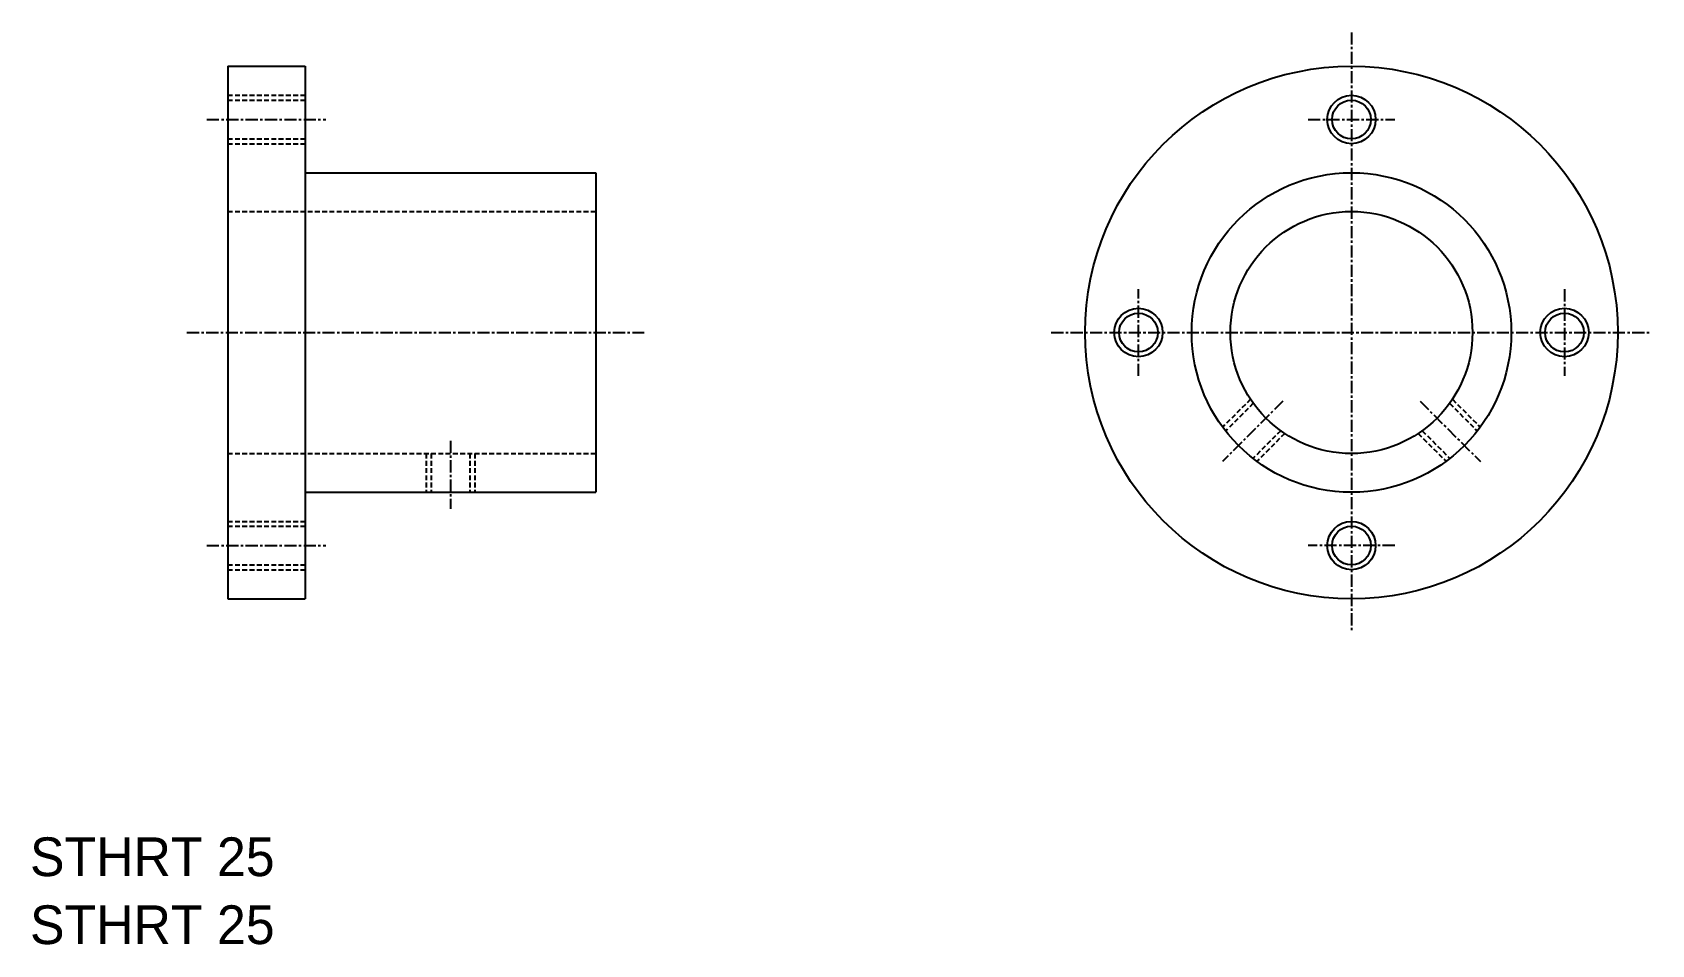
# Model space of a CAD drawing. Extents: x 1401 to 1568, y -1213 to -1118.
import ezdxf

# ---------------------------------------------------------------- set-up
doc = ezdxf.new("R2010")
doc.units = 0
doc.linetypes.add('CENTER', pattern=[2, 1.25, -0.25, 0.25, -0.25])
doc.linetypes.add('DASHED', pattern=[0.75, 0.5, -0.25])
doc.layers.get('0').update_dxf_attribs({"linetype": 'CONTINUOUS'})
doc.layers.add('CENTER', color=1, linetype='CENTER')

msp = doc.modelspace()

# ---------------------------------------------------------------- linework, layer by layer
at = {"color": 7, "linetype": 'CONTINUOUS'}
for p, q in [((1421.37, -1121.94), (1421.37, -1176.94)), ((1421.37, -1121.94), (1429.37, -1121.94)), ((1429.37, -1121.94), (1429.37, -1176.94)), ((1429.37, -1132.94), (1459.37, -1132.94)), ((1459.37, -1132.94), (1459.37, -1165.94)), ((1421.37, -1135.69), (1421.37, -1135.69)), ((1421.37, -1149.44), (1421.37, -1149.44)), ((1429.37, -1165.94), (1459.37, -1165.94)), ((1421.37, -1176.94), (1429.37, -1176.94))]:
    msp.add_line(p, q, dxfattribs=at)
at = {"color": 3, "linetype": 'DASHED'}
for p, q in [((1421.37, -1124.94), (1429.37, -1124.94)), ((1421.37, -1125.44), (1429.37, -1125.44)), ((1421.37, -1129.44), (1429.37, -1129.44)), ((1421.37, -1129.94), (1429.37, -1129.94)), ((1421.37, -1136.94), (1459.37, -1136.94)), ((1526.99, -1156.33), (1524.12, -1159.21)), ((1527.28, -1156.75), (1524.43, -1159.61)), ((1547.56, -1156.75), (1550.42, -1159.61)), ((1547.85, -1156.33), (1550.72, -1159.21)), ((1530.11, -1159.58), (1527.25, -1162.44)), ((1530.53, -1159.87), (1527.66, -1162.74)), ((1544.31, -1159.87), (1547.19, -1162.74)), ((1544.73, -1159.58), (1547.59, -1162.44)), ((1421.37, -1161.94), (1459.37, -1161.94)), ((1441.87, -1161.94), (1441.87, -1165.94)), ((1442.37, -1161.94), (1442.37, -1165.94)), ((1446.37, -1161.94), (1446.37, -1165.94)), ((1446.87, -1161.94), (1446.87, -1165.94)), ((1421.37, -1168.94), (1429.37, -1168.94)), ((1421.37, -1169.44), (1429.37, -1169.44)), ((1421.37, -1173.44), (1429.37, -1173.44)), ((1421.37, -1173.94), (1429.37, -1173.94))]:
    msp.add_line(p, q, dxfattribs=at)
at = {"color": 7, "linetype": 'CONTINUOUS'}
for centre, radius in [((1537.42, -1149.44), 27.5), ((1537.42, -1127.44), 2), ((1537.42, -1149.44), 16.5), ((1537.42, -1149.44), 12.5), ((1515.42, -1149.44), 2), ((1559.42, -1149.44), 2), ((1537.42, -1171.44), 2)]:
    msp.add_circle(centre, radius, dxfattribs=at)
at = {"color": 3, "linetype": 'CONTINUOUS'}
for centre in [(1537.42, -1127.44), (1515.42, -1149.44), (1559.42, -1149.44), (1537.42, -1171.44)]:
    msp.add_circle(centre, 2.5, dxfattribs=at)
at = {"layer": 'CENTER', "color": 1, "linetype": 'CENTER'}
for p, q in [((1537.42, -1118.44), (1537.42, -1180.44)), ((1419.21, -1127.44), (1431.51, -1127.44)), ((1532.95, -1127.44), (1541.89, -1127.44)), ((1515.42, -1153.91), (1515.42, -1144.97)), ((1559.42, -1144.97), (1559.42, -1153.91)), ((1417.15, -1149.44), (1464.37, -1149.44)), ((1506.42, -1149.44), (1568.42, -1149.44)), ((1530.34, -1156.52), (1524.09, -1162.77)), ((1544.5, -1156.52), (1550.75, -1162.77)), ((1444.37, -1160.63), (1444.37, -1167.66)), ((1419.21, -1171.44), (1431.51, -1171.44)), ((1541.89, -1171.44), (1532.95, -1171.44))]:
    msp.add_line(p, q, dxfattribs=at)

# ---------------------------------------------------------------- texts
at = {"color": 7, "linetype": 'CONTINUOUS'}
for p in [(1400.94, -1205.58), (1400.94, -1212.6)]:
    msp.add_text('STHRT 25', height=4, dxfattribs=at).set_placement(p)

doc.saveas('drawing.dxf')
